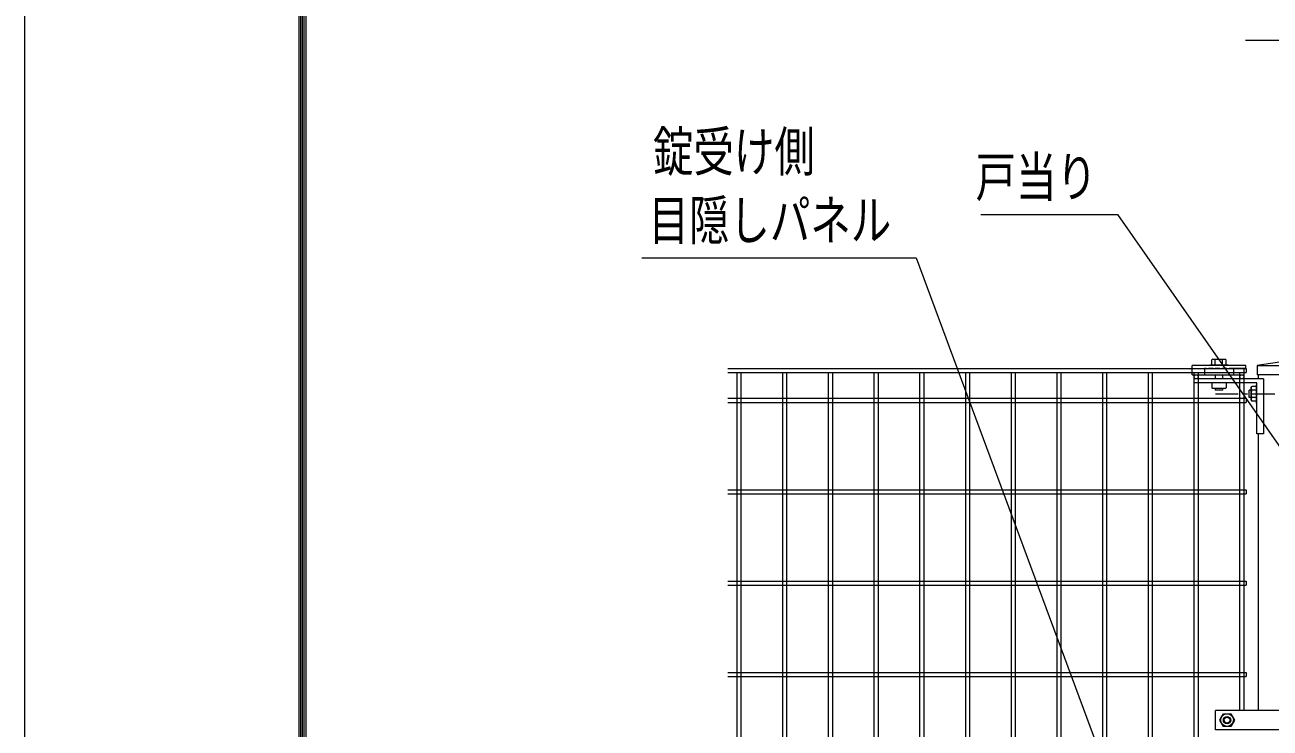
# Model space of a CAD drawing. Units: millimetres at full size; details may follow other scales. Extents: x -4455 to 4455, y -3150 to 3150.
# Drawn here: x -4455 to -3093, y 180 to 950 of the extents above; entities that cross this region are included whole.
import ezdxf
from ezdxf.enums import TextEntityAlignment as Align

# ---------------------------------------------------------------- set-up
doc = ezdxf.new("R2010")
doc.units = ezdxf.units.MM
doc.header["$LTSCALE"] = 20
doc.linetypes.add('USER1', pattern=[2, 1.25, -0.25, 0.25, -0.25])
doc.linetypes.add('USER2', pattern=[0.375, 0.25, -0.125])
for name, color, linetype, lineweight in [('0-0_外形線', 7, 'Continuous', 18), ('0-1_軸線', 2, 'USER1', 18), ('0-2_0', 3, 'USER2', 18), ('0-3_寸法線', 1, 'Continuous', 18), ('0-6_NEO', 152, 'Continuous', 18), ('0-9_1', 7, 'Continuous', 18), ('0-A_2', 7, 'Continuous', 18)]:
    doc.layers.add(name, color=color, linetype=linetype, lineweight=lineweight)
doc.styles.add('ＭＳ ゴシック', font='')
doc.styles.get('ＭＳ ゴシック').set_extended_font_data('MS Gothic')

msp = doc.modelspace()

# ---------------------------------------------------------------- linework, layer by layer
at = {"layer": '0-0_外形線'}
for p, q in [((-3075.42, 581.55), (-3107.17, 576.87)), ((-3107.17, 576.87), (-3096.67, 576.87)), ((-3107.17, 576.87), (-3096.67, 576.87)), ((-3107.17, 576.87), (-3043.67, 576.87)), ((-3107.17, 576.87), (-3107.17, 566.87)), ((-3043.67, 566.87), (-3107.17, 566.87)), ((-3105.67, 562.37), (-3105.67, 566.87)), ((-3105.67, 199.55), (-3105.67, 502.37))]:
    msp.add_line(p, q, dxfattribs=at)
at = {"layer": '0-1_軸線'}
msp.add_line((-3152.94, 545.87), (-2995.32, 545.87), dxfattribs=at)
at = {"layer": '0-2_0', "linetype": 'Continuous'}
msp.add_lwpolyline([(-4455.26, 3150.03), (4454.74, 3150.03), (4454.74, -3149.97), (-4455.26, -3149.97)], close=True, dxfattribs=at)
at = {"layer": '0-2_0', "color": 7, "linetype": 'Continuous'}
for points in [[(-4155.26, 2962.53), (4154.74, 2962.53), (4154.74, -2962.47), (-4155.26, -2962.47)], [(-4153.38, 2960.66), (4152.87, 2960.66), (4152.87, -2960.59), (-4153.38, -2960.59)], [(-4151.51, 2958.78), (4150.99, 2958.78), (4150.99, -2958.72), (-4151.51, -2958.72)], [(-4149.63, 2956.91), (4149.12, 2956.91), (4149.12, -2956.84), (-4149.63, -2956.84)], [(-4147.76, 2955.03), (4147.24, 2955.03), (4147.24, -2954.97), (-4147.76, -2954.97)]]:
    msp.add_lwpolyline(points, close=True, dxfattribs=at)
at = {"layer": '0-3_寸法線', "color": 2}
msp.add_line((-3082.67, 932.59), (-3120.17, 932.59), dxfattribs=at)
at = {"layer": '0-3_寸法線', "color": 4}
for points in [[(-3409.69, 742), (-3260.11, 742), (-3080.97, 485.75)], [(-3780.47, 694.71), (-3480.31, 694.71), (-3204.98, -47.82)]]:
    msp.add_lwpolyline(points, dxfattribs=at)
at = {"layer": '0-6_NEO'}
for p, q in [((-3686.18, 573.87), (-3119.22, 573.87)), ((-3119.22, 573.87), (-3119.22, 569.37)), ((-3686.18, 569.37), (-3119.22, 569.37)), ((-3676.47, 569.37), (-3676.47, -891.63)), ((-3671.97, 569.37), (-3671.97, -891.63)), ((-3626.47, 569.37), (-3626.47, -891.63)), ((-3621.97, 569.37), (-3621.97, -891.63)), ((-3576.47, 569.37), (-3576.47, -891.63)), ((-3571.97, 569.37), (-3571.97, -891.63)), ((-3526.47, 569.37), (-3526.47, 104.37)), ((-3521.97, 569.37), (-3521.97, 104.37)), ((-3476.47, 569.37), (-3476.47, 104.37)), ((-3471.97, 569.37), (-3471.97, 104.37)), ((-3426.47, 569.37), (-3426.47, -891.63)), ((-3421.97, 569.37), (-3421.97, -891.63)), ((-3376.47, 569.37), (-3376.47, 104.37)), ((-3371.97, 569.37), (-3371.97, 104.37)), ((-3326.47, 569.37), (-3326.47, 104.37)), ((-3321.97, 569.37), (-3321.97, 104.37)), ((-3276.47, 569.37), (-3276.47, -891.63)), ((-3271.97, 569.37), (-3271.97, -891.63)), ((-3226.47, 569.37), (-3226.47, 104.37)), ((-3221.97, 569.37), (-3221.97, 104.37)), ((-3176.47, 569.37), (-3176.47, 104.37)), ((-3171.97, 569.37), (-3171.97, 104.37)), ((-3126.47, 569.37), (-3126.47, 199.55)), ((-3121.97, 569.37), (-3121.97, 199.55)), ((-3686.18, 541.12), (-3119.22, 541.12)), ((-3686.18, 536.62), (-3119.22, 536.62)), ((-3119.22, 541.12), (-3119.22, 536.62)), ((-3686.18, 441.12), (-3119.22, 441.12)), ((-3686.18, 436.62), (-3119.22, 436.62)), ((-3119.22, 441.12), (-3119.22, 436.62)), ((-3686.18, 341.12), (-3119.22, 341.12)), ((-3119.22, 341.12), (-3119.22, 336.62)), ((-3686.18, 336.62), (-3119.22, 336.62)), ((-3686.18, 241.12), (-3119.22, 241.12)), ((-3686.18, 236.62), (-3119.22, 236.62)), ((-3119.22, 241.12), (-3119.22, 236.62))]:
    msp.add_line(p, q, dxfattribs=at)
at = {"layer": '0-9_1'}
for p, q in [((-3178.27, 573.87), (-3178.27, 576.87)), ((-3119.77, 576.87), (-3178.27, 576.87)), ((-3178.27, 566.87), (-3178.27, 573.87)), ((-3178.27, 573.87), (-3165.02, 573.87)), ((-3165.02, 573.87), (-3165.02, 566.87)), ((-3159.02, 577.87), (-3159.02, 576.87)), ((-3159.02, 577.37), (-3159.02, 576.87)), ((-3139.02, 577.87), (-3139.02, 576.87)), ((-3139.02, 577.37), (-3139.02, 576.87)), ((-3133.02, 573.87), (-3133.02, 566.87)), ((-3119.77, 573.87), (-3133.02, 573.87)), ((-3133.02, 573.87), (-3119.77, 573.87)), ((-3121.77, 573.87), (-3121.77, 566.87)), ((-3119.77, 573.87), (-3119.77, 576.87)), ((-3178.27, 566.87), (-3121.77, 566.87)), ((-3176.27, 557.87), (-3176.27, 562.37)), ((-3100.47, 562.37), (-3176.27, 562.37)), ((-3153.02, 566.87), (-3153.02, 562.37)), ((-3145.02, 566.87), (-3145.02, 562.37)), ((-3100.47, 562.37), (-3100.47, 502.37)), ((-3107.47, 557.87), (-3176.27, 557.87)), ((-3153.02, 551.97), (-3153.02, 549.97)), ((-3145.02, 549.97), (-3153.02, 549.97)), ((-3145.02, 551.97), (-3145.02, 549.97)), ((-3113.87, 549.87), (-3115.87, 549.87)), ((-3115.87, 541.87), (-3115.87, 549.87)), ((-3107.47, 555.87), (-3107.97, 555.87)), ((-3107.47, 502.37), (-3107.47, 557.87)), ((-3113.87, 541.87), (-3115.87, 541.87)), ((-3107.47, 535.87), (-3107.97, 535.87)), ((-3100.47, 502.37), (-3107.47, 502.37)), ((-3043.17, 199.55), (-3152.92, 199.55))]:
    msp.add_line(p, q, dxfattribs=at)
at = {"layer": '0-9_1', "linetype": 'USER2'}
for p, q in [((-3133.02, 573.87), (-3165.02, 573.87)), ((-3165.02, 573.87), (-3133.02, 573.87))]:
    msp.add_line(p, q, dxfattribs=at)
at = {"layer": '0-9_1'}
msp.add_lwpolyline([(-3043.17, 178.55), (-3152.92, 178.55), (-3152.92, 199.55)], dxfattribs=at)
for centre in [(-3174.02, 564.62), (-3124.02, 564.62)]:
    msp.add_circle(centre, 2.25, dxfattribs=at)
at = {"layer": '0-A_2'}
for p, q in [((-3159.02, 577.87), (-3139.02, 577.87)), ((-3155.95, 583.77), (-3157.02, 583.15)), ((-3157.02, 577.87), (-3157.02, 583.15)), ((-3155.95, 583.77), (-3142.09, 583.77)), ((-3153.02, 577.87), (-3153.02, 583.15)), ((-3145.02, 577.87), (-3145.02, 583.15)), ((-3142.09, 583.77), (-3141.02, 583.15)), ((-3141.02, 577.87), (-3141.02, 583.15)), ((-3157.02, 557.87), (-3157.02, 552.59)), ((-3155.95, 551.97), (-3157.02, 552.59)), ((-3142.09, 551.97), (-3155.95, 551.97)), ((-3142.09, 551.97), (-3141.02, 552.59)), ((-3141.02, 557.87), (-3141.02, 552.59)), ((-3113.87, 552.8), (-3113.25, 553.87)), ((-3113.87, 538.94), (-3113.87, 552.8)), ((-3107.97, 553.87), (-3113.25, 553.87)), ((-3107.97, 549.87), (-3113.25, 549.87)), ((-3107.97, 535.87), (-3107.97, 555.87)), ((-3113.87, 538.94), (-3113.25, 537.87)), ((-3107.97, 541.87), (-3113.25, 541.87)), ((-3107.97, 537.87), (-3113.25, 537.87))]:
    msp.add_line(p, q, dxfattribs=at)
msp.add_lwpolyline([(-3132.22, 189.05), (-3136.22, 182.12), (-3144.22, 182.12), (-3148.22, 189.05), (-3144.22, 195.98), (-3136.22, 195.98)], close=True, dxfattribs=at)
for radius in [6.93, 3.2]:
    msp.add_circle((-3140.22, 189.05), radius, dxfattribs=at)
at = {"layer": '0-A_2', "color": 4}
msp.add_circle((-3140.22, 189.05), 4, dxfattribs=at)
at = {"layer": '0-A_2'}
for centre, radius, start, end in [((-3155.95, 576.54), 7.23, 66.11857, 90), ((-3149.02, 570.51), 13.26, 72.45036, 107.56004), ((-3142.09, 576.54), 7.23, 90, 113.8793), ((-3106.64, 552.8), 7.23, 180, 203.87521), ((-3100.61, 545.87), 13.26, 162.45032, 197.56), ((-3106.64, 538.94), 7.23, 156.11448, 180)]:
    msp.add_arc(centre, radius, start, end, dxfattribs=at)

# ---------------------------------------------------------------- texts
at = {"layer": '0-3_寸法線', "color": 3, "style": 'ＭＳ ゴシック', "width": 0.75}
for s, p in [('錠受け側', (-3768.11, 776.45)), ('戸当り', (-3415.31, 748.67)), ('目隠しパネル', (-3773.04, 701.38))]:
    msp.add_text(s, height=43.26, dxfattribs=at).set_placement(p, align=Align.BOTTOM_LEFT)

doc.saveas('drawing.dxf')
